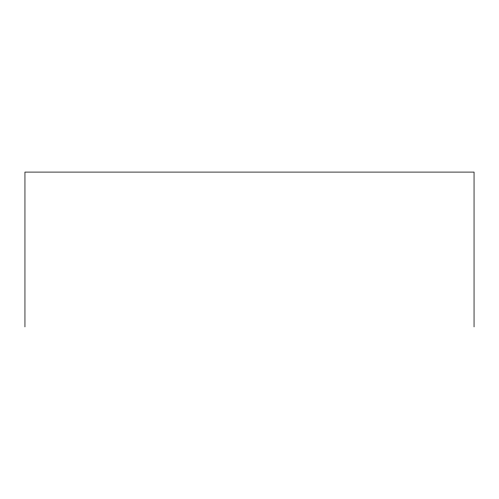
<?xml version="1.0" encoding="UTF-8"?>
<svg xmlns="http://www.w3.org/2000/svg" width="499" height="499" viewBox="0 0 499 499"><rect width="100%" height="100%" fill="white"/><g stroke="black" fill="none" stroke-linecap="round" stroke-linejoin="round"><path stroke-width="0.75" d="M474.05 326.907L474.05 172.093L24.95 172.093L24.95 326.907"/></g></svg>
